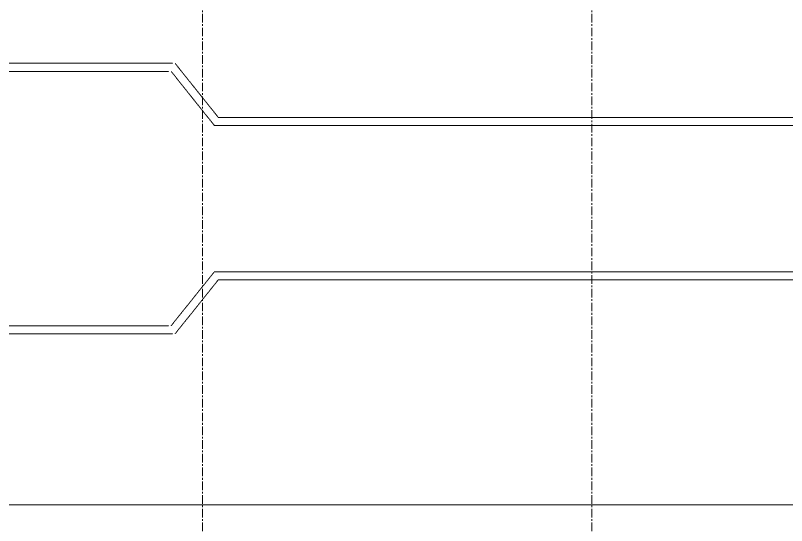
# Model space of a CAD drawing. Header units: millimetres. Extents: x 26027 to 581921, y 7230 to 233891.
# Drawn here: x 484540 to 498797, y 143505 to 152929 of the extents above; entities that cross this region are included whole.
import ezdxf

# ---------------------------------------------------------------- set-up
doc = ezdxf.new("R2010")
doc.units = ezdxf.units.MM
doc.header["$LTSCALE"] = 5
doc.linetypes.add('CENTER', pattern=[50.8, 31.75, -6.35, 6.35, -6.35])
doc.linetypes.add('HIDDEN2', pattern=[0.1875, 0.125, -0.0625])
doc.layers.add('axes', color=252, linetype='Continuous')
doc.layers.add('Proj', color=252, linetype='HIDDEN2', lineweight=5)

msp = doc.modelspace()

# ---------------------------------------------------------------- linework, layer by layer
at = {"layer": 'axes', "linetype": 'CENTER', "lineweight": 0}
for p, q in [((487998.8, 120285.6, 0), (487998.8, 210035.3, 0)), ((495198.8, 120285.6, 0), (495198.8, 210035.3, 0))]:
    msp.add_line(p, q, dxfattribs=at)
at = {"layer": 'Proj'}
for p, q in [((487447.9, 152045.3, 2.4), (480365.8, 152045.3, 2.4)), ((488290.9, 151045.3, 0), (487490.9, 152045.3, 0)), ((487375.8, 151895.3, 2.4), (480365.8, 151895.3, 2.4)), ((488218.8, 150895.3, 0), (487418.8, 151895.3, 0)), ((499338.8, 151045.3, 0), (488290.9, 151045.3, 0)), ((499488.8, 150895.3, 0), (488218.8, 150895.3, 0)), ((487418.8, 147195.3, 0), (488218.8, 148195.3, 0)), ((499488.8, 148195.3, 0), (488218.8, 148195.3, 0)), ((487490.9, 147045.3, 0), (488290.9, 148045.3, 0)), ((499338.8, 148045.3, 0), (488290.9, 148045.3, 0)), ((487375.8, 147195.3, 2.4), (480365.8, 147195.3, 2.4)), ((487447.9, 147045.3, 2.4), (480365.8, 147045.3, 2.4))]:
    msp.add_line(p, q, dxfattribs=at)
at = {"layer": 'Proj', "elevation": 0}
msp.add_lwpolyline([(522806.7, 155200.3), (522806.7, 143890.3), (481830.1, 143890.3), (481830.1, 155200.3)], close=True, dxfattribs=at)

doc.saveas('drawing.dxf')
